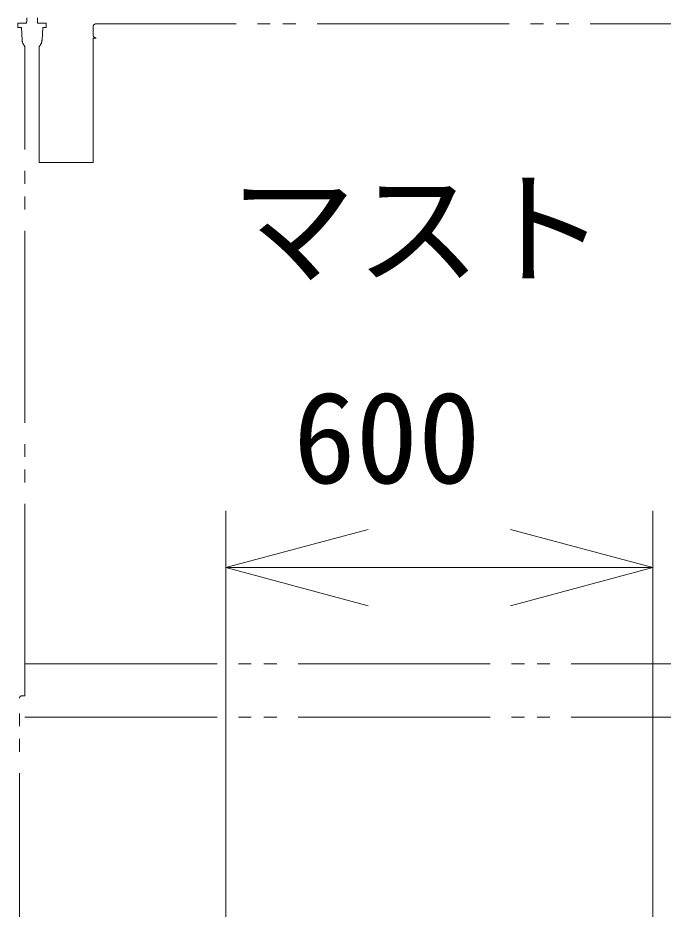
# Model space of a CAD drawing. Units: millimetres, scale not verified. Extents: x -8040 to 8050, y -12949 to 12951.
# Drawn here: x 3472 to 4379, y 6237 to 7490 of the extents above; entities that cross this region are included whole.
import ezdxf
from ezdxf.enums import TextEntityAlignment as Align

# ---------------------------------------------------------------- set-up
doc = ezdxf.new("R2010")
doc.units = ezdxf.units.MM
doc.header["$LTSCALE"] = 30
doc.linetypes.add('DOUBLE_CHAIN2', pattern=[12.8, 9, -1, 0.6, -0.6, 0.6, -1])
doc.layers.add('0-6_05 寸法', color=7, linetype='Continuous', lineweight=18)
doc.layers.add('0-D_14 当社想像線', color=3, linetype='DOUBLE_CHAIN2', lineweight=18)
doc.styles.add('ＭＳ ゴシック', font='')
doc.styles.get('ＭＳ ゴシック').set_extended_font_data('MS Gothic')

msp = doc.modelspace()

# ---------------------------------------------------------------- linework, layer by layer
at = {"layer": '0-6_05 寸法'}
for p, q in [((3764.32, 6092.83), (3764.32, 6797.03)), ((4364.32, 6092.83), (4364.32, 6797.03)), ((3764.32, 6717.03), (3964.32, 6717.03)), ((3964.32, 6717.03), (4164.32, 6717.03)), ((4364.32, 6717.03), (4164.32, 6717.03))]:
    msp.add_line(p, q, dxfattribs=at)
for points in [[(3964.32, 6663.44), (3764.32, 6717.03), (3964.32, 6770.62)], [(4164.32, 6770.62), (4364.32, 6717.03), (4164.32, 6663.44)]]:
    msp.add_lwpolyline(points, dxfattribs=at)
at = {"layer": '0-D_14 当社想像線'}
for p, q in [((3484.4, 7484.83), (3484.4, 7490.24)), ((3499.41, 7484.83), (3499.41, 7490.24)), ((3499.41, 7484.83), (3499.6, 7484.83)), ((3499.6, 7484.83), (3499.6, 7482.83)), ((3471.9, 7482.83), (3484.2, 7482.83)), ((3471.9, 7476.83), (3471.9, 7482.83)), ((3471.9, 7476.83), (3476.9, 7476.83)), ((3476.9, 7476.83), (3477.93, 7459.02)), ((3499.6, 7482.83), (3511.9, 7482.83)), ((3506.9, 7476.83), (3505.88, 7459.02)), ((3506.9, 7476.83), (3511.9, 7476.83)), ((3511.9, 7476.83), (3511.9, 7482.83)), ((3577.6, 7477.23), (3577.6, 7466.43)), ((4546.6, 7481.83), (3582.2, 7481.83)), ((3577.6, 7286.83), (3577.6, 7461.83)), ((3582.2, 7461.83), (3577.6, 7461.83)), ((3501.9, 7286.83), (3501.9, 7450.03)), ((3501.9, 7286.83), (3577.6, 7286.83)), ((3481.9, 6581.83), (4646.9, 6581.83)), ((3474.4, 5390.03), (3474.4, 6533.63)), ((3481.9, 6506.83), (4646.9, 6506.83))]:
    msp.add_line(p, q, dxfattribs=at)
for points in [[(3484.2, 7482.83), (3484.2, 7484.83), (3484.4, 7484.83)], [(3477.6, 6536.83), (3481.9, 6536.83), (3481.9, 7450.03)]]:
    msp.add_lwpolyline(points, dxfattribs=at)
for centre, radius, start, end in [((3582.2, 7477.23), 4.6, 90, 180), ((3491.9, 7459.83), 14, 183.28888, 224.41531), ((3491.9, 7459.83), 14, 315.58469, 356.71112), ((3582.2, 7466.43), 4.6, 180, 270), ((3477.6, 6533.63), 3.2, 90, 180)]:
    msp.add_arc(centre, radius, start, end, dxfattribs=at)

# ---------------------------------------------------------------- texts
at = {"layer": '0-6_05 寸法', "style": 'ＭＳ ゴシック'}
for s, p in [('マスト', (3770.99, 7090.37)), ('600', (3858.99, 6797.03))]:
    msp.add_text(s, height=129, dxfattribs=at).set_placement(p, align=Align.BOTTOM_LEFT)

doc.saveas('drawing.dxf')
